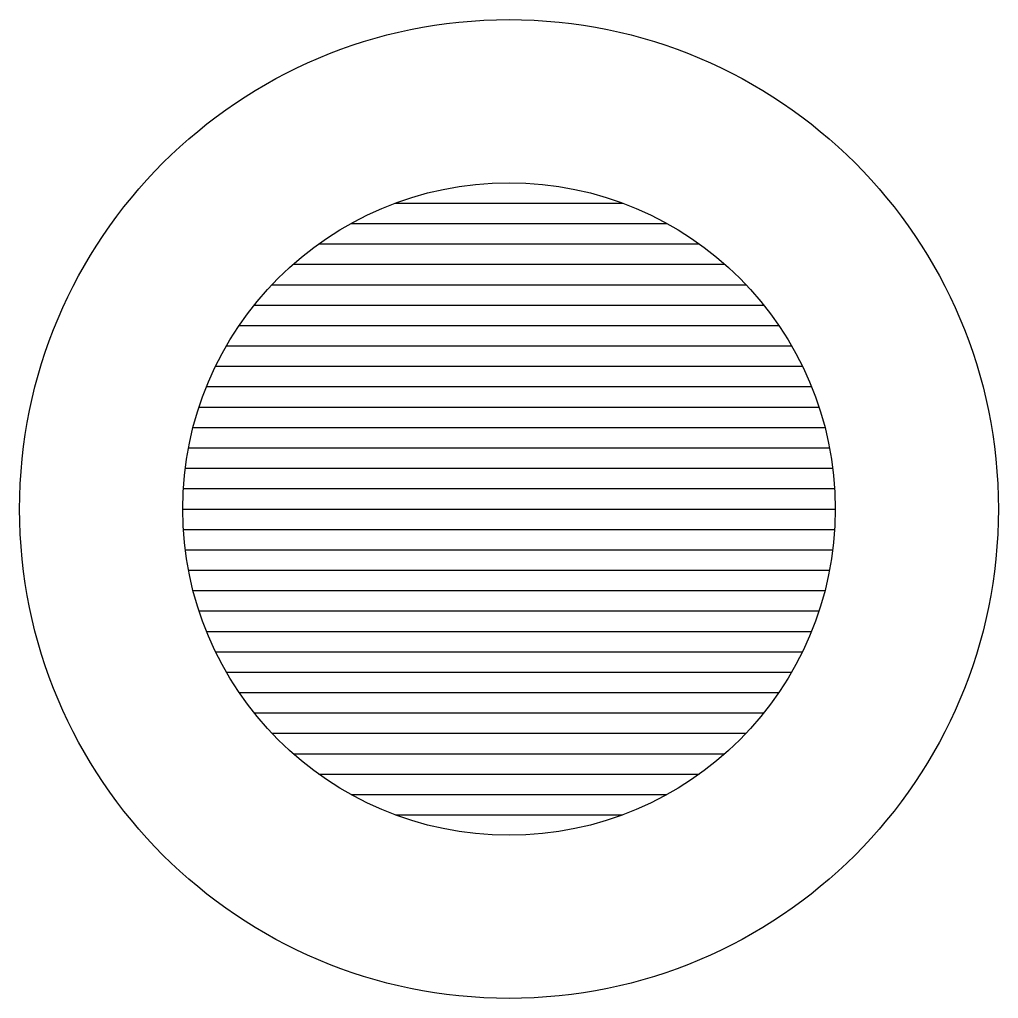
# Model space of a CAD drawing. Header units: millimetres. Extents: x -3 to 2253, y -3 to 1300.
# Drawn here: x 1302 to 1308, y 702 to 708 of the extents above; entities that cross this region are included whole.
import ezdxf

# ---------------------------------------------------------------- set-up
doc = ezdxf.new("R2010")
doc.units = ezdxf.units.MM
doc.layers.add('ROOD', color=1, linetype='Continuous')
doc.layers.add('VEILIG', color=7, linetype='Continuous')

# ---------------------------------------------------------------- blocks, each defined once
blk = doc.blocks.new('*X499')
at = {"color": 0}
for p, q in [((854.304, 203.875), (855.696, 203.875)), ((854.0318, 203.75), (855.9682, 203.75)), ((853.8341, 203.625), (856.1659, 203.625)), ((853.6771, 203.5), (856.3229, 203.5)), ((853.5476, 203.375), (856.4524, 203.375)), ((853.4388, 203.25), (856.5612, 203.25)), ((853.3464, 203.125), (856.6536, 203.125)), ((853.2679, 203), (856.7321, 203)), ((853.2016, 202.875), (856.7984, 202.875)), ((853.146, 202.75), (856.854, 202.75)), ((853.1002, 202.625), (856.8998, 202.625)), ((853.0635, 202.5), (856.9365, 202.5)), ((853.0355, 202.375), (856.9645, 202.375)), ((853.0157, 202.25), (856.9843, 202.25)), ((853.0039, 202.125), (856.9961, 202.125)), ((853, 202), (857, 202)), ((853.0039, 201.875), (856.9961, 201.875)), ((853.0157, 201.75), (856.9843, 201.75)), ((853.0355, 201.625), (856.9645, 201.625)), ((853.0635, 201.5), (856.9365, 201.5)), ((853.1002, 201.375), (856.8998, 201.375)), ((853.146, 201.25), (856.854, 201.25)), ((853.2016, 201.125), (856.7984, 201.125)), ((853.2679, 201), (856.7321, 201)), ((853.3464, 200.875), (856.6536, 200.875)), ((853.4388, 200.75), (856.5612, 200.75)), ((853.5476, 200.625), (856.4524, 200.625)), ((853.6771, 200.5), (856.3229, 200.5)), ((853.8341, 200.375), (856.1659, 200.375)), ((854.0318, 200.25), (855.9682, 200.25)), ((854.304, 200.125), (855.696, 200.125))]:
    blk.add_line(p, q, dxfattribs=at)
blk = doc.blocks.new('2002')
at = {"layer": 'VEILIG'}
for radius in [3, 2]:
    blk.add_circle((0, 0), radius, dxfattribs=at)
at = {"layer": 'ROOD'}
blk.add_blockref('*X499', (-855, -202), dxfattribs=at)

msp = doc.modelspace()

# ---------------------------------------------------------------- block references
msp.add_blockref('2002', (1305, 705))

doc.saveas('drawing.dxf')
